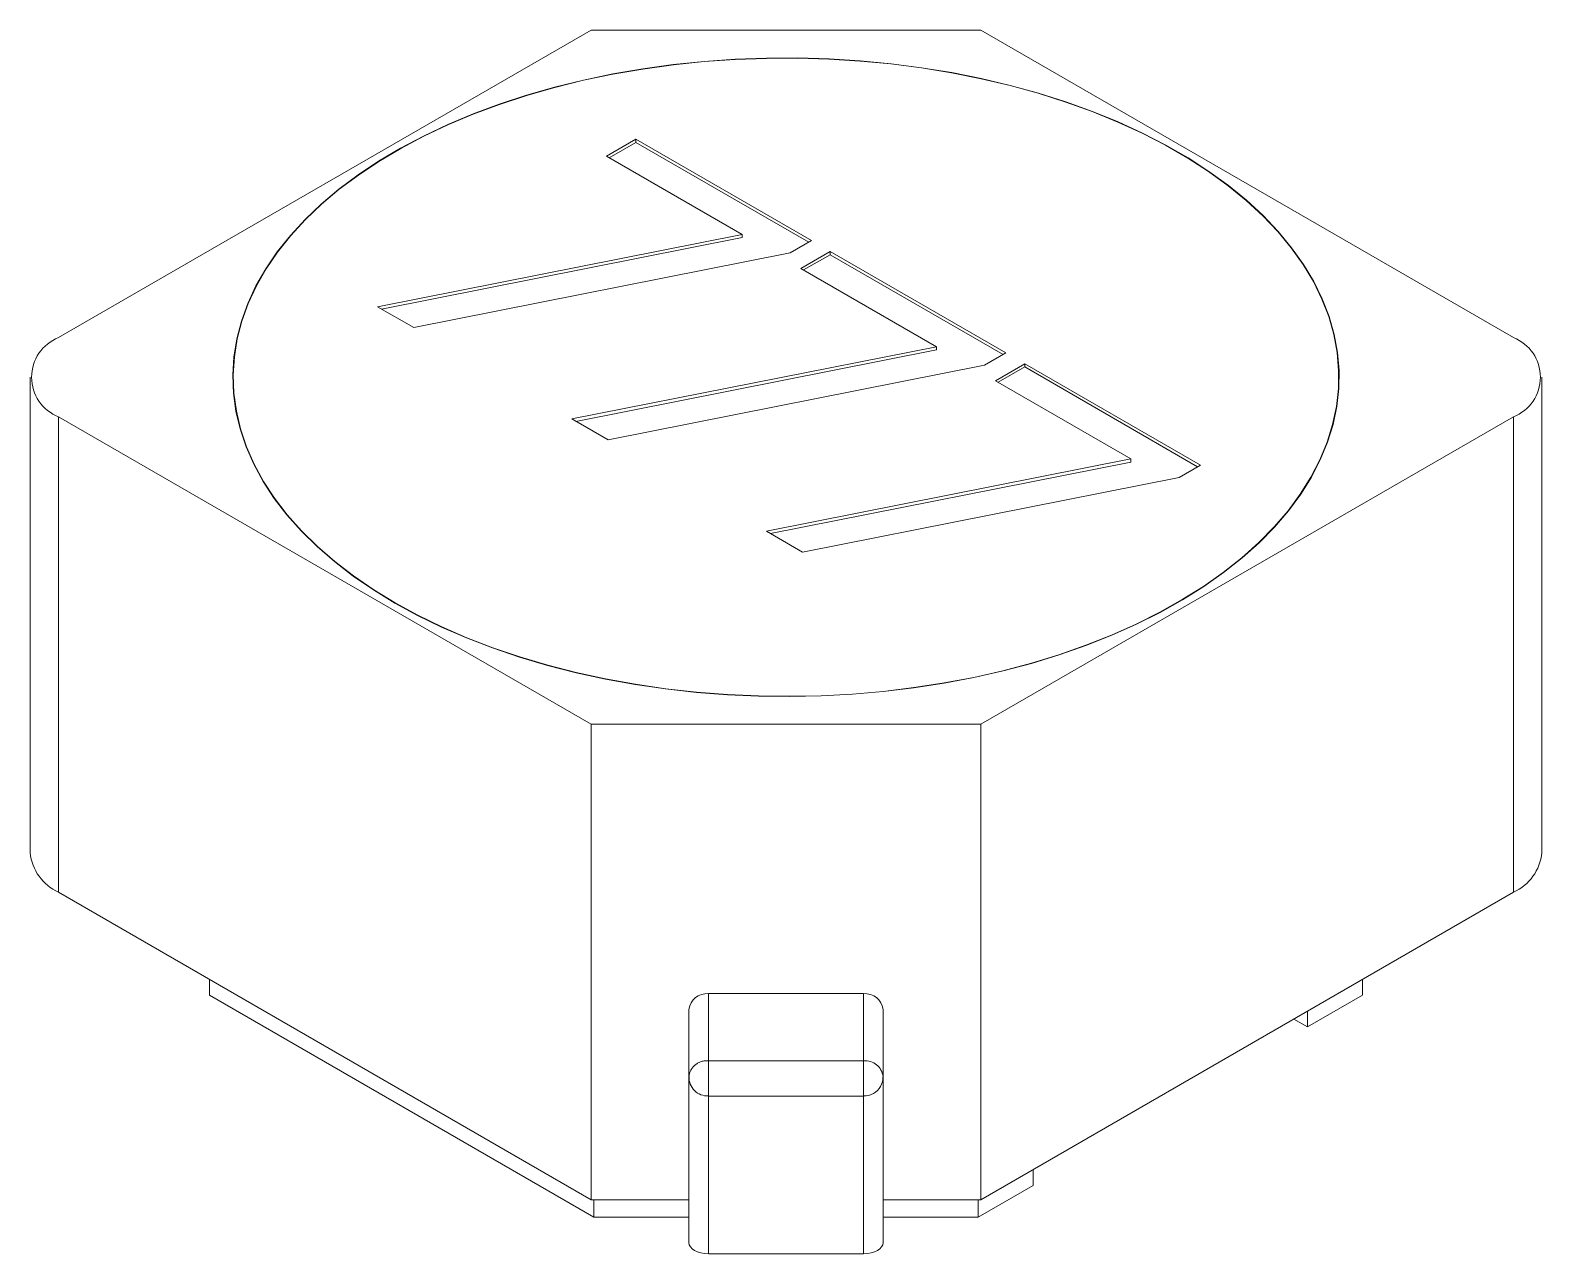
# Model space of a CAD drawing. Header units: millimetres. Extents: x 127.2 to 167.1, y 87.9 to 122.9.
# Drawn here: x 159.3 to 167.09, y 115.09 to 121.39 of the extents above.
import ezdxf

# ---------------------------------------------------------------- set-up
doc = ezdxf.new("R2010")
doc.units = ezdxf.units.MM
doc.linetypes.add('PHANTOM', pattern=[12.7, 6.35, -1.27, 1.27, -1.27, 1.27, -1.27])

msp = doc.modelspace()

# ---------------------------------------------------------------- linework, layer by layer
at = {"color": 7, "linetype": 'Continuous', "lineweight": 0}
for p, q in [((162.193, 121.3945), (159.4494, 119.8107)), ((164.2012, 121.3945), (162.193, 121.3945)), ((166.9448, 119.8107), (164.2012, 121.3945)), ((162.2717, 120.7458), (162.4227, 120.833)), ((162.2859, 120.7377), (162.4227, 120.8166)), ((162.4227, 120.833), (163.328, 120.3103)), ((162.4227, 120.833), (162.4227, 120.8166)), ((162.4227, 120.8166), (163.3139, 120.3022)), ((162.9704, 120.3425), (162.2717, 120.7458)), ((161.0918, 119.9699), (162.9704, 120.3425)), ((162.9704, 120.3425), (162.9704, 120.3262)), ((161.1128, 119.9578), (162.9704, 120.3262)), ((163.328, 120.3103), (163.2181, 120.2469)), ((163.2738, 120.1673), (163.4248, 120.2545)), ((163.4248, 120.2545), (164.3301, 119.7318)), ((163.4248, 120.2545), (163.4248, 120.2381)), ((163.2181, 120.2469), (161.2787, 119.862)), ((163.288, 120.1592), (163.4248, 120.2381)), ((163.4248, 120.2381), (164.316, 119.7237)), ((163.9725, 119.764), (163.2738, 120.1673)), ((161.2787, 119.862), (161.0918, 119.9699)), ((162.0939, 119.3914), (163.9725, 119.764)), ((162.1149, 119.3793), (163.9725, 119.7477)), ((163.9725, 119.764), (163.9725, 119.7477)), ((164.3301, 119.7318), (164.2202, 119.6684)), ((164.2202, 119.6684), (162.2808, 119.2835)), ((164.2759, 119.5888), (164.4269, 119.676)), ((164.2901, 119.5807), (164.4269, 119.6596)), ((164.4269, 119.676), (165.3322, 119.1533)), ((164.4269, 119.676), (164.4269, 119.6596)), ((164.4269, 119.6596), (165.3181, 119.1452)), ((159.303, 119.6066), (159.303, 117.1569)), ((160.3491, 119.6066), (160.3491, 119.5449)), ((164.9746, 119.1855), (164.2759, 119.5888)), ((166.0451, 119.5449), (166.0451, 119.6066)), ((167.0912, 117.1569), (167.0912, 119.6066)), ((159.4494, 119.4025), (162.193, 117.8186)), ((164.2012, 117.8186), (166.9448, 119.4025)), ((162.2808, 119.2835), (162.0939, 119.3914)), ((163.096, 118.8129), (164.9746, 119.1855)), ((163.117, 118.8008), (164.9746, 119.1692)), ((164.9746, 119.1855), (164.9746, 119.1692)), ((165.2223, 119.0899), (163.2829, 118.705)), ((165.3322, 119.1533), (165.2223, 119.0899)), ((163.2829, 118.705), (163.096, 118.8129)), ((162.193, 115.369), (162.193, 117.8186)), ((162.193, 117.8186), (164.2012, 117.8186)), ((164.2012, 117.8186), (164.2012, 115.369)), ((162.193, 115.369), (159.4494, 116.9528)), ((166.9448, 116.9528), (164.2012, 115.369)), ((160.2273, 116.5038), (160.2273, 116.4222)), ((166.167, 116.5038), (166.167, 116.4222)), ((162.2072, 115.2792), (160.2273, 116.4222)), ((163.5971, 116.4305), (162.7971, 116.4305)), ((166.167, 116.4222), (165.8841, 116.2589)), ((162.6971, 116.3489), (162.6971, 116.2911)), ((162.6971, 116.2911), (162.6971, 116.0025)), ((163.6971, 116.2911), (163.6971, 116.3489)), ((163.6971, 116.0025), (163.6971, 116.2911)), ((165.8841, 116.2589), (165.8134, 116.2997)), ((165.8841, 116.3405), (165.8841, 116.2589)), ((162.6971, 116.0025), (162.6971, 115.148)), ((163.6971, 115.148), (163.6971, 116.0025)), ((162.7971, 115.9025), (163.5971, 115.9025)), ((164.4699, 115.5241), (164.4699, 115.4425)), ((164.4699, 115.4425), (164.1871, 115.2792)), ((162.193, 115.369), (162.6971, 115.369)), ((162.2072, 115.2792), (162.2072, 115.369)), ((163.6971, 115.369), (164.2012, 115.369)), ((164.1871, 115.369), (164.1871, 115.2792)), ((162.6971, 115.2792), (162.2072, 115.2792)), ((164.1871, 115.2792), (163.6971, 115.2792)), ((163.5971, 115.0902), (162.7971, 115.0902))]:
    msp.add_line(p, q, dxfattribs=at)
at = {"color": 8, "linetype": 'PHANTOM', "lineweight": 0}
for p, q in [((159.4494, 116.9528), (159.4494, 119.4025)), ((166.9448, 119.4025), (166.9448, 116.9528)), ((162.7971, 116.0841), (162.7971, 116.4305)), ((163.5971, 116.4305), (163.5971, 116.0841)), ((163.5971, 116.0841), (162.7971, 116.0841)), ((162.7971, 116.0841), (162.7971, 115.9025)), ((163.5971, 115.9025), (163.5971, 116.0841)), ((162.7971, 115.0902), (162.7971, 115.9025)), ((163.5971, 115.9025), (163.5971, 115.0902))]:
    msp.add_line(p, q, dxfattribs=at)
at = {"color": 7, "linetype": 'Continuous', "lineweight": 0, "flags": 128}
for points in [[(161.1819, 118.4432), (161.0711, 118.5109), (160.9671, 118.5821), (160.8703, 118.6565), (160.7809, 118.7341), (160.6992, 118.8144), (160.6256, 118.8972), (160.5602, 118.9823), (160.5033, 119.0695), (160.4549, 119.1583), (160.4154, 119.2486), (160.3848, 119.34), (160.3631, 119.4323), (160.3506, 119.5251), (160.3472, 119.6182), (160.3529, 119.7113), (160.3677, 119.804), (160.3916, 119.8961), (160.4244, 119.9873), (160.4662, 120.0772), (160.5167, 120.1656), (160.5758, 120.2523), (160.6433, 120.3369), (160.7189, 120.4191), (160.8025, 120.4987), (160.8938, 120.5755), (160.9924, 120.6492), (161.0981, 120.7195), (161.2106, 120.7863), (161.3294, 120.8493), (161.4541, 120.9083), (161.5845, 120.9631), (161.72, 121.0136), (161.8603, 121.0596), (162.0048, 121.101), (162.1532, 121.1375), (162.3049, 121.1691), (162.4595, 121.1958), (162.6164, 121.2173), (162.7752, 121.2337), (162.9353, 121.2449), (163.0963, 121.2508), (163.2576, 121.2515), (163.4187, 121.2469), (163.5791, 121.237), (163.7383, 121.2219), (163.8957, 121.2016), (164.0509, 121.1763), (164.2034, 121.1459), (164.3526, 121.1105), (164.4982, 121.0704), (164.6395, 121.0256), (164.7763, 120.9762), (164.908, 120.9224), (165.0342, 120.8644), (165.1545, 120.8024), (165.2686, 120.7366), (165.376, 120.6671), (165.4765, 120.5942), (165.5696, 120.5182), (165.6551, 120.4393), (165.7328, 120.3577), (165.8023, 120.2736), (165.8635, 120.1875), (165.9162, 120.0995), (165.9602, 120.0099), (165.9953, 119.919), (166.0214, 119.8271), (166.0385, 119.7345), (166.0465, 119.6415), (166.0453, 119.5484), (166.0351, 119.4554), (166.0157, 119.363), (165.9873, 119.2713), (165.95, 119.1807), (165.9039, 119.0915), (165.849, 119.0039), (165.7857, 118.9183), (165.7141, 118.8348), (165.6345, 118.7539), (165.547, 118.6756), (165.452, 118.6004), (165.3498, 118.5283), (165.2407, 118.4598), (165.125, 118.3949), (165.0032, 118.3338), (164.8756, 118.2769), (164.7426, 118.2242), (164.6046, 118.1759), (164.4621, 118.1323), (164.3156, 118.0933), (164.1655, 118.0592), (164.0123, 118.03), (163.8565, 118.0059), (163.6986, 117.987), (163.5391, 117.9732), (163.3785, 117.9646), (163.2173, 117.9613), (163.056, 117.9633), (162.8952, 117.9706), (162.7353, 117.983), (162.577, 118.0007), (162.4206, 118.0235), (162.2667, 118.0514), (162.1158, 118.0843), (161.9683, 118.1221), (161.8248, 118.1646), (161.6857, 118.2117), (161.5514, 118.2633), (161.4224, 118.3192), (161.2991, 118.3792), (161.1819, 118.4432)], [(161.1833, 118.444), (161.3004, 118.3801), (161.4237, 118.3201), (161.5526, 118.2643), (161.6868, 118.2127), (161.8258, 118.1656), (161.9692, 118.1231), (162.1165, 118.0854), (162.2673, 118.0525), (162.4211, 118.0247), (162.5774, 118.0018), (162.7357, 117.9842), (162.8954, 117.9717), (163.0561, 117.9645), (163.2173, 117.9625), (163.3783, 117.9658), (163.5389, 117.9743), (163.6983, 117.9881), (163.8561, 118.0071), (164.0118, 118.0312), (164.1649, 118.0603), (164.3149, 118.0944), (164.4613, 118.1333), (164.6036, 118.1769), (164.7415, 118.2252), (164.8744, 118.2778), (165.0019, 118.3347), (165.1237, 118.3957), (165.2392, 118.4606), (165.3483, 118.5291), (165.4504, 118.6011), (165.5454, 118.6763), (165.6328, 118.7545), (165.7124, 118.8354), (165.7839, 118.9188), (165.8472, 119.0044), (165.902, 119.0919), (165.9481, 119.181), (165.9854, 119.2716), (166.0137, 119.3632), (166.0331, 119.4555), (166.0433, 119.5484), (166.0445, 119.6415), (166.0365, 119.7344), (166.0194, 119.8269), (165.9933, 119.9188), (165.9582, 120.0096), (165.9143, 120.0991), (165.8617, 120.1871), (165.8005, 120.2732), (165.731, 120.3571), (165.6534, 120.4387), (165.5679, 120.5176), (165.4749, 120.5935), (165.3745, 120.6664), (165.2671, 120.7358), (165.1532, 120.8016), (165.0329, 120.8635), (164.9068, 120.9215), (164.7752, 120.9752), (164.6385, 121.0246), (164.4972, 121.0694), (164.3518, 121.1095), (164.2027, 121.1448), (164.0503, 121.1752), (163.8952, 121.2005), (163.7379, 121.2208), (163.5788, 121.2358), (163.4185, 121.2457), (163.2576, 121.2503), (163.0964, 121.2497), (162.9355, 121.2437), (162.7755, 121.2326), (162.6168, 121.2162), (162.46, 121.1947), (162.3055, 121.168), (162.1539, 121.1364), (162.0057, 121.0999), (161.8612, 121.0586), (161.7211, 121.0126), (161.5856, 120.9622), (161.4554, 120.9074), (161.3307, 120.8484), (161.212, 120.7855), (161.0996, 120.7187), (160.994, 120.6485), (160.8954, 120.5748), (160.8042, 120.4981), (160.7207, 120.4185), (160.645, 120.3363), (160.5776, 120.2518), (160.5186, 120.1652), (160.4681, 120.0769), (160.4264, 119.987), (160.3935, 119.8959), (160.3697, 119.8039), (160.3549, 119.7112), (160.3492, 119.6182), (160.3526, 119.5252), (160.3651, 119.4324), (160.3867, 119.3402), (160.4173, 119.2488), (160.4569, 119.1586), (160.5051, 119.0698), (160.5621, 118.9828), (160.6274, 118.8977), (160.701, 118.8149), (160.7826, 118.7347), (160.8719, 118.6572), (160.9687, 118.5828), (161.0726, 118.5116), (161.1833, 118.444)], [(162.7971, 115.0902), (162.7776, 115.0914), (162.7588, 115.0946), (162.7415, 115.1), (162.7264, 115.1072), (162.714, 115.1159), (162.7047, 115.1259), (162.699, 115.1367), (162.6971, 115.148)], [(163.6971, 115.148), (163.6952, 115.1367), (163.6895, 115.1259), (163.6803, 115.1159), (163.6678, 115.1072), (163.6527, 115.1), (163.6354, 115.0946), (163.6166, 115.0914), (163.5971, 115.0902)]]:
    msp.add_lwpolyline(points, dxfattribs=at)
at = {"color": 7, "linetype": 'Continuous', "lineweight": 0}
for centre, radius, start, end in [((159.5289, 119.6066), 0.219, 111.26827, 248.73173), ((166.8653, 119.6066), 0.219, 291.26827, 68.73173), ((159.5511, 117.1803), 0.2492, 185.38826, 245.93188), ((166.8432, 117.1803), 0.2492, 294.06812, 354.61174), ((162.7888, 116.3387), 0.0922, 84.81742, 173.64866), ((163.6054, 116.3387), 0.0922, 6.35134, 95.18258), ((162.7925, 115.9983), 0.0949, 177.48684, 272.80598), ((163.6097, 115.9981), 0.0869, 328.36764, 2.90296), ((163.6007, 115.9984), 0.0949, 267.86052, 331.08291)]:
    msp.add_arc(centre, radius, start, end, dxfattribs=at)
at = {"color": 8, "linetype": 'PHANTOM', "lineweight": 0}
for centre, radius, start, end in [((162.7872, 115.9943), 0.0904, 83.68653, 174.81671), ((163.606, 115.993), 0.0916, 5.96602, 95.60506)]:
    msp.add_arc(centre, radius, start, end, dxfattribs=at)

doc.saveas('drawing.dxf')
